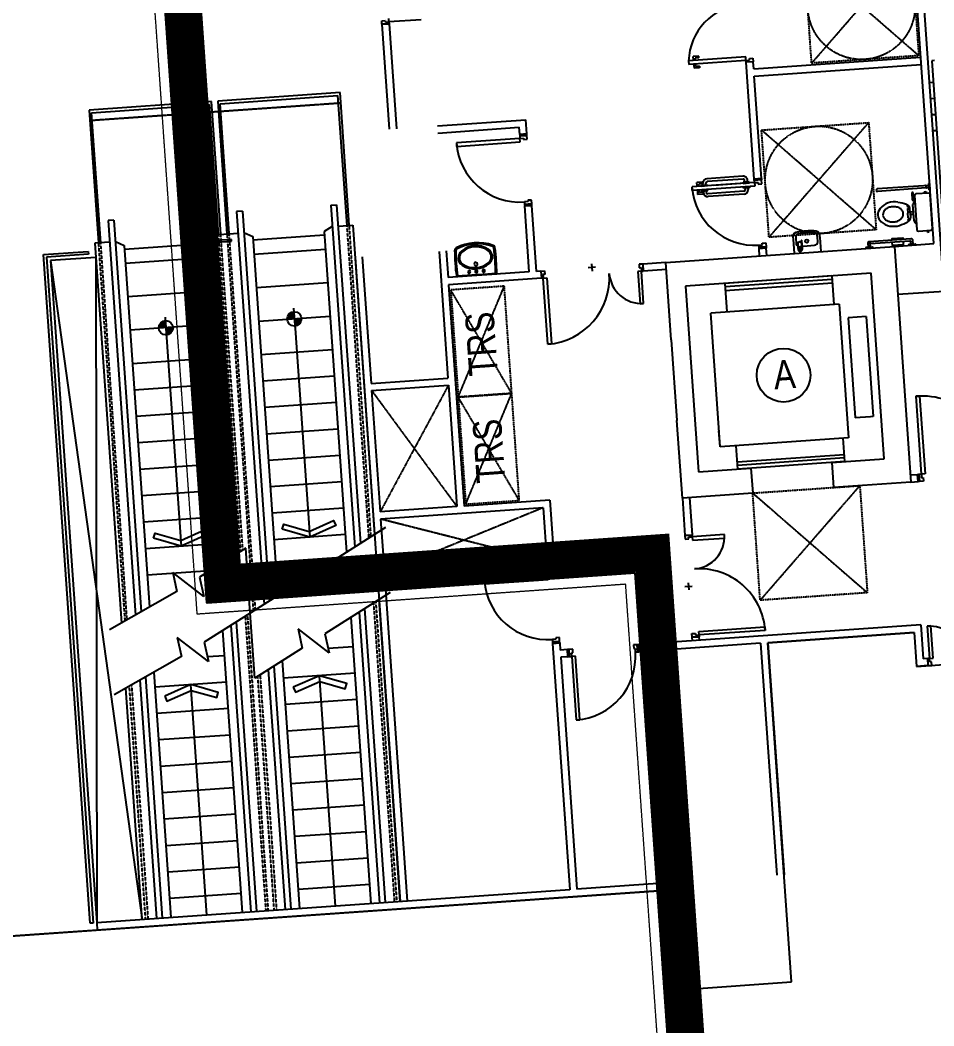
# Model space of a CAD drawing. Header units: millimetres. Extents: x 306 to 836129804, y -168137 to 818603917.
# Drawn here: x 834633962 to 834646727, y 818099318 to 818113368 of the extents above; entities that cross this region are included whole.
import ezdxf
from ezdxf.enums import TextEntityAlignment as Align

# ---------------------------------------------------------------- set-up
doc = ezdxf.new("R2010")
doc.units = ezdxf.units.MM
doc.header["$LTSCALE"] = 3
for name, pattern in [('B0701', [2.34375, 1.5625, -0.78125]), ('CENTER', [2, 1.25, -0.25, 0.25, -0.25]), ('Hidden 2', [2.3813, 1.5875, -0.7938]), ('XRF-AR1922-P-5F-FLR-N$0$CENTER', [2, 1.25, -0.25, 0.25, -0.25]), ('XRF-AR1922-P-5F-FLR-N$0$XRE-AR00-TYP-N$0$DASHED2', [0.375, 0.25, -0.125])]:
    doc.linetypes.add(name, pattern=pattern)
doc.layers.get('Defpoints').update_dxf_attribs({"color": 32})
doc.layers.add('22INWA-a', color=6, linetype='CENTER')
doc.layers.add('_P29', color=251, linetype='Continuous')
doc.layers.add('UAJ-22INWA-bw', color=251, linetype='Continuous', lineweight=35)
doc.layers.add('UAJ-28STRU-y', color=251, linetype='B0701', lineweight=9)
doc.styles.add('16085_1-300', font='ARIALN.TTF')
doc.styles.add('XRF-AR1922-P-5F-FLR-N$0$Arial', font='arial.ttf', dxfattribs={"width": 0.8, "height": 491.766467})

# ---------------------------------------------------------------- blocks, each defined once
blk = doc.blocks.new('P29')
at = {"layer": 'Defpoints', "transparency": 16777216}
h = blk.add_hatch(color=256, dxfattribs=at)
edge = h.paths.add_edge_path(flags=0)
edge.add_line((835146643, 818168813), (835146636, 818168913))
edge.add_arc((835146643, 818168813), 100, 453.9989, 543.9989)
edge.add_line((835146544, 818168806), (835146643, 818168813))
h = blk.add_hatch(color=256, dxfattribs=at)
edge = h.paths.add_edge_path(flags=0)
edge.add_line((835144848, 818168688), (835144841, 818168787))
edge.add_arc((835144848, 818168688), 100, 453.9989, 543.9989)
edge.add_line((835144748, 818168681), (835144848, 818168688))
h = blk.add_hatch(color=256, dxfattribs=at)
edge = h.paths.add_edge_path(flags=0)
edge.add_line((835146643, 818168813), (835146650, 818168713))
edge.add_arc((835146643, 818168813), 100, 273.9989, 363.9989)
edge.add_line((835146743, 818168820), (835146643, 818168813))
h = blk.add_hatch(color=256, dxfattribs=at)
edge = h.paths.add_edge_path(flags=0)
edge.add_line((835144848, 818168688), (835144855, 818168588))
edge.add_arc((835144848, 818168688), 100, 273.9989, 363.9989)
edge.add_line((835144947, 818168695), (835144848, 818168688))
at = {"layer": 'Defpoints'}
for p, q in [((835155721, 818169197), (835155081, 818178350)), ((835155574, 818169864), (835155089, 818176797)), ((835147863, 818172978), (835147913, 818172981)), ((835147866, 818172928), (835147863, 818172978)), ((835147913, 818172981), (835147915, 818172956)), ((835147915, 818172956), (835147964, 818172960)), ((835147964, 818172960), (835147961, 818173010)), ((835148413, 818172991), (835147964, 818172960)), ((835147964, 818172960), (835147966, 818172935)), ((835147966, 818172935), (835147866, 818172928)), ((835147866, 818172928), (835147966, 818172935)), ((835147866, 818172928), (835147969, 818171462)), ((835147966, 818172935), (835148069, 818171469)), ((835152948, 818172471), (835152150, 818172416)), ((835152150, 818172416), (835152154, 818172366)), ((835152951, 818172421), (835152154, 818172366)), ((835152291, 818172484), (835152216, 818172478)), ((835152219, 818172433), (835152216, 818172478)), ((835152244, 818172435), (835152219, 818172433)), ((835152245, 818172430), (835152220, 818172428)), ((835152220, 818172421), (835152220, 818172428)), ((835152225, 818172429), (835152224, 818172434)), ((835152240, 818172430), (835152239, 818172435)), ((835152293, 818172459), (835152243, 818172455)), ((835152244, 818172435), (835152243, 818172455)), ((835152245, 818172422), (835152245, 818172430)), ((835152293, 818172459), (835152291, 818172484)), ((835152951, 818172421), (835152948, 818172471)), ((835152951, 818172421), (835153001, 818172425)), ((835152953, 818172397), (835152951, 818172421)), ((835153053, 818172404), (835152953, 818172397)), ((835153067, 818170766), (835152953, 818172397)), ((835152953, 818172397), (835152953, 818172397)), ((835152999, 818172450), (835153049, 818172453)), ((835153001, 818172425), (835152999, 818172450)), ((835153049, 818172453), (835153053, 818172404)), ((835153060, 818172304), (835153053, 818172404)), ((835153060, 818172304), (835155392, 818172467)), ((835155586, 818172421), (835155546, 818172418)), ((835155546, 818172418), (835155791, 818168901)), ((835152224, 818172371), (835152224, 818172363)), ((835152249, 818172364), (835152224, 818172363)), ((835152249, 818172359), (835152225, 818172358)), ((835152225, 818172358), (835152228, 818172313)), ((835152303, 818172318), (835152228, 818172313)), ((835152229, 818172363), (835152230, 818172358)), ((835152244, 818172364), (835152245, 818172359)), ((835152249, 818172372), (835152249, 818172364)), ((835152249, 818172359), (835152251, 818172339)), ((835152301, 818172343), (835152251, 818172339)), ((835152301, 818172343), (835152303, 818172318)), ((835153067, 818172204), (835155399, 818172367)), ((835153167, 818170773), (835153067, 818172204)), ((835155517, 818172115), (835155567, 818172119)), ((835155532, 818171891), (835155582, 818171894)), ((835148642, 818171509), (835149877, 818171595)), ((835149891, 818171396), (835149877, 818171595)), ((835155548, 818171666), (835155598, 818171670)), ((835148649, 818171409), (835149784, 818171489)), ((835149791, 818171389), (835149784, 818171489)), ((835149791, 818171389), (835149891, 818171396)), ((835149791, 818171389), (835149891, 818171396)), ((835149891, 818171396), (835149791, 818171389)), ((835149892, 818171376), (835149891, 818171396)), ((835155564, 818171442), (835155614, 818171445)), ((835149795, 818171334), (835148907, 818171272)), ((835148907, 818171272), (835148910, 818171222)), ((835148910, 818171222), (835149798, 818171284)), ((835149791, 818171389), (835149792, 818171369)), ((835149792, 818171369), (835149892, 818171376)), ((835149892, 818171376), (835149792, 818171369)), ((835149792, 818171369), (835149795, 818171334)), ((835149795, 818171334), (835149845, 818171338)), ((835149798, 818171284), (835149795, 818171334)), ((835149845, 818171338), (835149846, 818171318)), ((835149846, 818171318), (835149896, 818171321)), ((835149896, 818171321), (835149892, 818171376)), ((835153070, 818170716), (835152198, 818170655)), ((835152341, 818170723), (835152266, 818170718)), ((835152269, 818170673), (835152266, 818170718)), ((835152342, 818170698), (835152292, 818170695)), ((835152294, 818170675), (835152292, 818170695)), ((835152342, 818170698), (835152341, 818170723)), ((835152351, 818170682), (835152349, 818170706)), ((835152391, 818170684), (835152389, 818170708)), ((835152909, 818170805), (835152405, 818170770)), ((835152912, 818170765), (835152408, 818170730)), ((835153070, 818170716), (835152501, 818170676)), ((835152996, 818170727), (835152913, 818170721)), ((835152913, 818170721), (835152914, 818170705)), ((835152914, 818170705), (835152998, 818170711)), ((835152935, 818170722), (835152933, 818170746)), ((835152975, 818170725), (835152973, 818170749)), ((835152998, 818170711), (835152996, 818170727)), ((835153167, 818170773), (835153067, 818170766)), ((835153067, 818170766), (835153167, 818170773)), ((835153068, 818170746), (835153067, 818170766)), ((835153168, 818170753), (835153068, 818170746)), ((835153168, 818170753), (835153068, 818170746)), ((835153068, 818170746), (835153070, 818170716)), ((835153070, 818170716), (835153120, 818170719)), ((835153070, 818170716), (835153074, 818170666)), ((835153120, 818170719), (835153122, 818170694)), ((835153122, 818170694), (835153172, 818170698)), ((835153167, 818170773), (835153168, 818170753)), ((835153172, 818170698), (835153168, 818170753)), ((835155515, 818170706), (835155504, 818170706)), ((835155510, 818170616), (835155504, 818170706)), ((835155515, 818170706), (835155522, 818170611)), ((835152201, 818170605), (835152198, 818170655)), ((835153074, 818170666), (835152201, 818170605)), ((835152294, 818170675), (835152269, 818170673)), ((835152294, 818170670), (835152269, 818170668)), ((835152270, 818170660), (835152269, 818170668)), ((835152273, 818170610), (835152274, 818170602)), ((835152274, 818170668), (835152274, 818170673)), ((835152299, 818170604), (835152274, 818170602)), ((835152299, 818170599), (835152274, 818170597)), ((835152274, 818170597), (835152277, 818170552)), ((835152352, 818170557), (835152277, 818170552)), ((835152279, 818170602), (835152279, 818170597)), ((835152289, 818170669), (835152289, 818170674)), ((835152295, 818170662), (835152294, 818170670)), ((835152294, 818170603), (835152294, 818170598)), ((835152298, 818170612), (835152299, 818170604)), ((835152299, 818170599), (835152301, 818170579)), ((835152350, 818170582), (835152301, 818170579)), ((835152329, 818170680), (835152413, 818170686)), ((835152330, 818170664), (835152329, 818170680)), ((835152414, 818170670), (835152330, 818170664)), ((835152417, 818170620), (835152334, 818170614)), ((835152334, 818170614), (835152335, 818170598)), ((835152335, 818170598), (835152419, 818170604)), ((835152350, 818170582), (835152352, 818170557)), ((835152357, 818170600), (835152358, 818170576)), ((835152397, 818170603), (835152398, 818170579)), ((835152413, 818170686), (835152414, 818170670)), ((835152419, 818170604), (835152417, 818170620)), ((835152923, 818170595), (835152420, 818170560)), ((835152926, 818170555), (835152422, 818170520)), ((835152917, 818170655), (835153001, 818170661)), ((835152918, 818170639), (835152917, 818170655)), ((835153002, 818170645), (835152918, 818170639)), ((835152940, 818170641), (835152942, 818170617)), ((835152980, 818170643), (835152982, 818170619)), ((835153001, 818170661), (835153002, 818170645)), ((835155506, 818170678), (835154786, 818170627)), ((835155463, 818170641), (835154787, 818170593)), ((835155289, 818170578), (835155267, 818170576)), ((835155267, 818170576), (835155275, 818170472)), ((835155296, 818170473), (835155289, 818170578)), ((835155504, 818170570), (835155325, 818170558)), ((835155447, 818170588), (835155469, 818170590)), ((835155449, 818170566), (835155447, 818170588)), ((835155465, 818170670), (835155467, 818170646)), ((835155469, 818170590), (835155471, 818170568)), ((835155508, 818170644), (835155473, 818170641)), ((835155510, 818170616), (835155511, 818170610)), ((835155522, 818170611), (835155511, 818170610)), ((835149907, 818170450), (835149857, 818170446)), ((835149857, 818170446), (835149859, 818170411)), ((835149959, 818170418), (835149859, 818170411)), ((835149859, 818170411), (835149959, 818170418)), ((835149955, 818170473), (835149905, 818170470)), ((835149905, 818170470), (835149907, 818170450)), ((835149959, 818170418), (835149955, 818170473)), ((835149960, 818170398), (835149959, 818170418)), ((835154985, 818170442), (835154985, 818170442)), ((835155275, 818170472), (835155296, 818170473)), ((835155299, 818170486), (835155310, 818170487)), ((835155301, 818170462), (835155299, 818170486)), ((835155311, 818170462), (835155301, 818170462)), ((835155306, 818170536), (835155340, 818170058)), ((835155312, 818170452), (835155307, 818170452)), ((835155559, 818170073), (835155526, 818170552)), ((835155532, 818170460), (835155526, 818170544)), ((835149859, 818170411), (835149861, 818170391)), ((835149861, 818170391), (835149960, 818170398)), ((835149861, 818170391), (835149960, 818170398)), ((835149960, 818170398), (835149861, 818170391)), ((835149925, 818169469), (835149861, 818170391)), ((835150025, 818169476), (835149960, 818170398)), ((835155204, 818170399), (835155206, 818170376)), ((835155206, 818170376), (835155217, 818170377)), ((835155218, 818170354), (835155207, 818170353)), ((835155207, 818170353), (835155211, 818170289)), ((835155216, 818170225), (835155211, 818170289)), ((835155217, 818170377), (835155218, 818170354)), ((835155246, 818170292), (835155241, 818170358)), ((835155245, 818170309), (835155292, 818170312)), ((835155246, 818170292), (835155251, 818170226)), ((835155247, 818170274), (835155294, 818170277)), ((835155301, 818170180), (835155285, 818170410)), ((835155227, 818170226), (835155216, 818170225)), ((835155218, 818170202), (835155229, 818170203)), ((835155220, 818170179), (835155218, 818170202)), ((835155229, 818170203), (835155227, 818170226)), ((835155328, 818170142), (835155334, 818170142)), ((835155559, 818170081), (835155553, 818170165)), ((835155361, 818170039), (835155541, 818170052)), ((835155485, 818170048), (835155487, 818170026)), ((835155487, 818170026), (835155509, 818170027)), ((835155509, 818170027), (835155507, 818170049)), ((835153180, 818169871), (835153229, 818169875)), ((835153181, 818169846), (835153180, 818169871)), ((835153229, 818169875), (835153233, 818169820)), ((835153615, 818169926), (835153613, 818169954)), ((835153629, 818169727), (835153615, 818169926)), ((835153647, 818169934), (835153651, 818169870)), ((835153683, 818169840), (835153681, 818169869)), ((835153723, 818169905), (835153729, 818169819)), ((835153740, 818169790), (835153731, 818169906)), ((835153955, 818169891), (835153951, 818169955)), ((835153981, 818169979), (835153983, 818169951)), ((835153983, 818169951), (835153997, 818169753)), ((835154656, 818169874), (835154660, 818169816)), ((835155254, 818169931), (835154672, 818169891)), ((835154691, 818169818), (835154687, 818169876)), ((835154688, 818169864), (835155242, 818169902)), ((835155025, 818169825), (835155574, 818169864)), ((835155259, 818169858), (835155257, 818169889)), ((835155287, 818169859), (835155284, 818169905)), ((835143139, 818169711), (835143764, 818169755)), ((835143792, 818160369), (835143139, 818169711)), ((835143766, 818169715), (835143182, 818169674)), ((835143764, 818169755), (835143766, 818169715)), ((835148664, 818169756), (835148788, 818167986)), ((835148764, 818169763), (835148790, 818169389)), ((835151833, 818169602), (835155025, 818169825)), ((835153131, 818169843), (835153181, 818169846)), ((835153134, 818169813), (835153131, 818169843)), ((835153233, 818169820), (835153134, 818169813)), ((835153134, 818169813), (835153233, 818169820)), ((835153135, 818169793), (835153134, 818169813)), ((835153235, 818169800), (835153135, 818169793)), ((835153235, 818169800), (835153135, 818169793)), ((835153142, 818169693), (835153135, 818169793)), ((835153233, 818169820), (835153235, 818169800)), ((835153242, 818169700), (835153235, 818169800)), ((835153698, 818169811), (835153699, 818169798)), ((835153699, 818169798), (835153700, 818169786)), ((835153714, 818169817), (835153707, 818169817)), ((835153721, 818169815), (835153714, 818169817)), ((835153720, 818169788), (835153718, 818169813)), ((835153737, 818169829), (835153806, 818169833)), ((835153740, 818169789), (835153740, 818169790)), ((835153806, 818169833), (835153909, 818169841)), ((835155025, 818169825), (835155255, 818166533)), ((835155061, 818169841), (835155062, 818169828)), ((835155087, 818169842), (835155088, 818169830)), ((835143182, 818169674), (835143832, 818160372)), ((835147492, 818169674), (835148122, 818160671)), ((835147592, 818169681), (835147716, 818167911)), ((835150795, 818169580), (835150801, 818169480)), ((835151509, 818169579), (835151459, 818169576)), ((835151459, 818169576), (835151462, 818169526)), ((835151833, 818169602), (835151509, 818169579)), ((835151509, 818169579), (835151516, 818169480)), ((835151509, 818169579), (835151516, 818169480)), ((835151909, 818168520), (835151833, 818169602)), ((835149925, 818169469), (835148790, 818169389)), ((835149471, 818169437), (835148908, 818169398)), ((835148924, 818169412), (835149188, 818169430)), ((835149188, 818169430), (835149453, 818169449)), ((835149454, 818169444), (835149189, 818169426)), ((835149454, 818169436), (835149453, 818169449)), ((835149464, 818169449), (835149465, 818169436)), ((835149471, 818169437), (835149470, 818169450)), ((835150087, 818169480), (835150025, 818169476)), ((835150087, 818169480), (835150137, 818169483)), ((835150087, 818169480), (835150094, 818169380)), ((835150087, 818169480), (835150094, 818169380)), ((835150141, 818169434), (835150116, 818169432)), ((835150116, 818169432), (835150119, 818169382)), ((835150137, 818169483), (835150141, 818169434)), ((835150848, 818169533), (835150748, 818169526)), ((835151491, 818169478), (835151441, 818169474)), ((835151441, 818169474), (835151472, 818169025)), ((835151462, 818169526), (835151487, 818169528)), ((835151487, 818169528), (835151491, 818169478)), ((835151491, 818169478), (835151516, 818169480)), ((835151522, 818169029), (835151491, 818169478)), ((835151840, 818169502), (835151516, 818169480)), ((835154700, 818169452), (835152107, 818169270)), ((835154882, 818166858), (835154700, 818169452)), ((835150094, 818169380), (835148797, 818169290)), ((835148797, 818169290), (835149014, 818166197)), ((835148907, 818169410), (835148908, 818169398)), ((835148914, 818169398), (835148913, 818169411)), ((835149189, 818169426), (835148924, 818169407)), ((835148924, 818169412), (835148925, 818169399)), ((835150119, 818169382), (835150094, 818169380)), ((835150119, 818169382), (835150169, 818169385)), ((835150184, 818168459), (835150119, 818169382)), ((835150169, 818169385), (835150234, 818168463)), ((835154152, 818169413), (835152655, 818169309)), ((835152655, 818169309), (835152683, 818168910)), ((835154155, 818169363), (835152659, 818169259)), ((835152662, 818169209), (835154159, 818169314)), ((835154152, 818169413), (835154180, 818169014)), ((835152107, 818169270), (835152288, 818166677)), ((835155721, 818169197), (835155072, 818169152)), ((835151472, 818169025), (835151522, 818169029)), ((835154254, 818169019), (835152459, 818168894)), ((835154254, 818169019), (835154385, 818167149)), ((835152590, 818167024), (835152459, 818168894)), ((835154630, 818168845), (835154381, 818168828)), ((835154381, 818168828), (835154478, 818167431)), ((835154630, 818168845), (835154728, 818167449)), ((835150234, 818168463), (835150184, 818168459)), ((835151909, 818168520), (835151909, 818168520)), ((835151909, 818168520), (835151987, 818167392)), ((835147716, 818167911), (835148788, 818167986)), ((835147723, 818167811), (835148795, 818167886)), ((835148795, 818167886), (835148914, 818166190)), ((835147723, 818167811), (835147841, 818166115)), ((835155327, 818167731), (835155377, 818167735)), ((835155403, 818166644), (835155327, 818167731)), ((835155377, 818167735), (835155453, 818166647)), ((835152063, 818166310), (835151987, 818167392)), ((835154690, 818167446), (835154478, 818167431)), ((835154728, 818167449), (835154690, 818167446)), ((835152590, 818167024), (835152574, 818167248)), ((835154385, 818167149), (835152590, 818167024)), ((835154333, 818166820), (835154310, 818167144)), ((835152837, 818166715), (835152814, 818167039)), ((835152830, 818166815), (835154326, 818166919)), ((835154330, 818166869), (835152833, 818166765)), ((835154333, 818166820), (835152837, 818166715)), ((835154149, 818166807), (835154882, 818166858)), ((835154149, 818166807), (835154173, 818166458)), ((835152288, 818166677), (835153021, 818166728)), ((835153021, 818166728), (835153046, 818166379)), ((835155248, 818166633), (835155348, 818166640)), ((835155348, 818166640), (835155368, 818166641)), ((835155348, 818166640), (835155355, 818166540)), ((835155348, 818166640), (835155355, 818166540)), ((835155355, 818166540), (835155348, 818166640)), ((835155368, 818166641), (835155403, 818166644)), ((835155368, 818166641), (835155375, 818166542)), ((835155375, 818166542), (835155368, 818166641)), ((835155453, 818166647), (835155403, 818166644)), ((835155403, 818166644), (835155406, 818166594)), ((835155255, 818166533), (835154173, 818166458)), ((835155255, 818166533), (835155355, 818166540)), ((835155375, 818166542), (835155355, 818166540)), ((835155430, 818166545), (835155375, 818166542)), ((835155406, 818166594), (835155426, 818166595)), ((835155426, 818166595), (835155430, 818166545)), ((835153046, 818166379), (835152063, 818166310)), ((835150211, 818166281), (835149014, 818166197)), ((835150211, 818166281), (835150280, 818165283)), ((835152063, 818166310), (835152100, 818165786)), ((835152063, 818166310), (835152100, 818165786)), ((835152163, 818166317), (835152199, 818165793)), ((835152163, 818166317), (835152199, 818165793)), ((835148914, 818166190), (835147841, 818166115)), ((835150118, 818166174), (835147848, 818166015)), ((835150118, 818166174), (835150170, 818165426)), ((835147848, 818166015, 0), (835147901, 818165267, 0)), ((835152199, 818165793), (835152100, 818165786)), ((835152100, 818165786), (835152199, 818165793)), ((835152100, 818165786), (835152103, 818165736)), ((835152201, 818165768), (835152199, 818165793)), ((835152650, 818165800), (835152201, 818165768)), ((835152654, 818165750), (835152650, 818165800)), ((835152103, 818165736), (835152153, 818165740)), ((835152151, 818165765), (835152201, 818165768)), ((835152153, 818165740), (835152151, 818165765)), ((835152201, 818165768), (835152205, 818165719)), ((835152205, 818165719), (835152654, 818165750)), ((835150170, 818165426), (835147901, 818165267)), ((835150177, 818165326), (835147908, 818165167)), ((835150184, 818165221), (835149297, 818165159)), ((835150177, 818165326), (835150181, 818165276)), ((835150181, 818165276), (835150280, 818165283)), ((835150181, 818165276), (835150280, 818165283)), ((835150280, 818165283), (835150181, 818165276)), ((835150181, 818165276), (835150182, 818165256)), ((835150182, 818165256), (835150282, 818165263)), ((835150282, 818165263), (835150182, 818165256)), ((835150182, 818165256), (835150184, 818165221)), ((835150184, 818165221), (835150234, 818165225)), ((835150188, 818165172), (835150184, 818165221)), ((835150234, 818165225), (835150236, 818165205)), ((835150282, 818165263), (835150280, 818165283)), ((835150286, 818165208), (835150282, 818165263)), ((835147908, 818165167, 0), (835148221, 818160678)), ((835149297, 818165159), (835149300, 818165109)), ((835149300, 818165109), (835150188, 818165172)), ((835150236, 818165205), (835150286, 818165208)), ((835152100, 818165072), (835152199, 818165079)), ((835152146, 818165125), (835152153, 818165026)), ((835155395, 818164538), (835151454, 818164263)), ((835152294, 818164447), (835153216, 818164511)), ((835153216, 818164511), (835153220, 818164461)), ((835155395, 818164538), (835155428, 818164064)), ((835155534, 818164523), (835155484, 818164519)), ((835155484, 818164519), (835155515, 818164070)), ((835155565, 818164074), (835155534, 818164523)), ((835152196, 818164415), (835152245, 818164418)), ((835152199, 818164365), (835152196, 818164415)), ((835152299, 818164372), (835152199, 818164365)), ((835152199, 818164365), (835152299, 818164372)), ((835152245, 818164418), (835152247, 818164393)), ((835152247, 818164393), (835152297, 818164397)), ((835152297, 818164397), (835152294, 818164447)), ((835153220, 818164461), (835152297, 818164397)), ((835152297, 818164397), (835152299, 818164372)), ((835152302, 818164322, 0), (835152299, 818164372)), ((835152302, 818164322, 0), (835152299, 818164372)), ((835155302, 818164431, 0), (835153257, 818164288, 0)), ((835153257, 818164288), (835155302, 818164431)), ((835155302, 818164431), (835155335, 818163958)), ((835155302, 818164431), (835155335, 818163958)), ((835150296, 818164337), (835150247, 818164334)), ((835150247, 818164334), (835150249, 818164299)), ((835150349, 818164306), (835150249, 818164299)), ((835150249, 818164299), (835150349, 818164306)), ((835150249, 818164299), (835150250, 818164279)), ((835150250, 818164279), (835150350, 818164286)), ((835150250, 818164279), (835150350, 818164286)), ((835150350, 818164286), (835150250, 818164279)), ((835150250, 818164279), (835150491, 818160837)), ((835150345, 818164361), (835150295, 818164357)), ((835150295, 818164357), (835150296, 818164337)), ((835150349, 818164306), (835150345, 818164361)), ((835150350, 818164286), (835150349, 818164306)), ((835150350, 818164286), (835150357, 818164186)), ((835151434, 818164261), (835151380, 818164257)), ((835151380, 818164257), (835151383, 818164208)), ((835151454, 818164263), (835151434, 818164261)), ((835151434, 818164261), (835151441, 818164161)), ((835151441, 818164161), (835151434, 818164261)), ((835151461, 818164163), (835151454, 818164263)), ((835151461, 818164163), (835151454, 818164263)), ((835151454, 818164263), (835151461, 818164163)), ((835153157, 818164281, 0), (835151461, 818164163, 0)), ((835152203, 818164315, 0), (835152199, 818164365)), ((835152203, 818164315, 0), (835152199, 818164365)), ((835153157, 818164281, 0), (835153384, 818161039)), ((835153257, 818164288, 0), (835153484, 818161046)), ((835153588, 818159550), (835153257, 818164288)), ((835155335, 818163958), (835159849, 818164273)), ((835150457, 818164193), (835150357, 818164186)), ((835150464, 818164093, 0), (835150364, 818164086, 0)), ((835150477, 818164194), (835150457, 818164193)), ((835150464, 818164093), (835150457, 818164193)), ((835150464, 818164093), (835150457, 818164193)), ((835150457, 818164193), (835150464, 818164093)), ((835150464, 818164093), (835150484, 818164095)), ((835150532, 818164198), (835150477, 818164194)), ((835150484, 818164095), (835150477, 818164194)), ((835150477, 818164194), (835150484, 818164095)), ((835150484, 818164095), (835150519, 818164097)), ((835150515, 818164147), (835150535, 818164148)), ((835150519, 818164097), (835150515, 818164147)), ((835150569, 818164100), (835150519, 818164097)), ((835150519, 818164097), (835150581, 818163209)), ((835150535, 818164148), (835150532, 818164198)), ((835150631, 818163213), (835150569, 818164100)), ((835151383, 818164208), (835151403, 818164209)), ((835151403, 818164209), (835151406, 818164159)), ((835151406, 818164159), (835151441, 818164161)), ((835151441, 818164161), (835151461, 818164163)), ((835150364, 818164086), (835150591, 818160844)), ((835155497, 818163969), (835155335, 818163958)), ((835155490, 818164069), (835155428, 818164064)), ((835155515, 818164070), (835155490, 818164069)), ((835155497, 818163969), (835155490, 818164069)), ((835155497, 818163969), (835155490, 818164069)), ((835155497, 818163969), (835155547, 818163972)), ((835155515, 818164070), (835155565, 818164074)), ((835155519, 818164021), (835155515, 818164070)), ((835155544, 818164022), (835155519, 818164021)), ((835155547, 818163972), (835155544, 818164022)), ((835150581, 818163209), (835150631, 818163213)), ((835151987, 818160942), (835150591, 818160844)), ((835140422, 818160033), (835151994, 818160842)), ((835150491, 818160837), (835143882, 818160375)), ((835151994, 818160842), (835143889, 818160275)), ((835151994, 818160842), (835152092, 818159445)), ((835143832, 818160372), (835143792, 818160369)), ((835143882, 818160375), (835143889, 818160275)), ((835152092, 818159445), (835153588, 818159550))]:
    blk.add_line(p, q, dxfattribs=at)
at = {"layer": 'Defpoints', "linetype": 'XRF-AR1922-P-5F-FLR-N$0$XRE-AR00-TYP-N$0$DASHED2'}
for p, q in [((835155261, 818173986), (835153869, 818172385)), ((835155261, 818173986), (835155365, 818172490)), ((835155365, 818172490), (835153764, 818173882)), ((835153869, 818172385), (835153764, 818173882)), ((835155365, 818172490), (835153869, 818172385)), ((835153169, 818171450), (835154666, 818171554)), ((835153274, 818169953), (835154666, 818171554)), ((835154666, 818171554), (835154770, 818170058)), ((835154770, 818170058), (835153169, 818171450)), ((835153274, 818169953), (835153169, 818171450)), ((835154770, 818170058), (835153274, 818169953)), ((835149576, 818169269), (835148828, 818169217)), ((835148828, 818169217), (835148932, 818167720)), ((835149680, 818167772), (835148828, 818169217)), ((835148932, 818167720), (835149576, 818169269)), ((835149680, 818167772), (835149576, 818169269)), ((835148932, 818167720), (835149680, 818167772)), ((835149680, 818167772), (835148932, 818167720)), ((835149037, 818166224), (835149680, 818167772)), ((835149785, 818166276), (835149680, 818167772)), ((835148932, 818167720), (835149037, 818166224)), ((835149785, 818166276), (835148932, 818167720)), ((835153046, 818166379), (835154542, 818166483)), ((835154542, 818166483), (835153150, 818164882)), ((835154542, 818166483), (835154647, 818164987)), ((835153046, 818166379), (835154647, 818164987)), ((835153150, 818164882), (835153046, 818166379)), ((835149037, 818166224), (835149785, 818166276)), ((835154647, 818164987), (835153150, 818164882))]:
    blk.add_line(p, q, dxfattribs=at)
at = {"layer": 'Defpoints', "transparency": 16777216}
for p, q in [((835147281, 818171975), (835145572, 818171856)), ((835147411, 818170120), (835147281, 818171975)), ((835145486, 818171850), (835143776, 818171730)), ((835145615, 818169994), (835145486, 818171850)), ((835145572, 818171856), (835145701, 818170000)), ((835145606, 818171818), (835147252, 818171933)), ((835145733, 818170003), (835145606, 818171818)), ((835147379, 818170118), (835147252, 818171933)), ((835143776, 818171730), (835143906, 818169875)), ((835143811, 818171693), (835145457, 818171808)), ((835143938, 818169877), (835143811, 818171693)), ((835145584, 818169992), (835145457, 818171808)), ((835145358, 818170277), (835145438, 818170283)), ((835145358, 818170277), (835145696, 818165441)), ((835145438, 818170283), (835145773, 818165489)), ((835145917, 818170316), (835145837, 818170311)), ((835145837, 818170311), (835146220, 818164824)), ((835145917, 818170316), (835146297, 818164873)), ((835147154, 818170403), (835147234, 818170408)), ((835147154, 818170403), (835147488, 818165625)), ((835147234, 818170408), (835147565, 818165674)), ((835144121, 818170191), (835144041, 818170185)), ((835144041, 818170185), (835144426, 818164675)), ((835144121, 818170191), (835144504, 818164719)), ((835145459, 818169983), (835145858, 818170011)), ((835145939, 818170017), (835146062, 818169962)), ((835147173, 818170103), (835147059, 818170031)), ((835147059, 818170031), (835147373, 818165552)), ((835147254, 818170109), (835147461, 818170123)), ((835147461, 818170123), (835147763, 818165799)), ((835144062, 818169886), (835143856, 818169871)), ((835143856, 818169871), (835144227, 818164562)), ((835144144, 818169892), (835144266, 818169836)), ((835144270, 818169786), (835145267, 818169856)), ((835145377, 818169978), (835145264, 818169906)), ((835145264, 818169906), (835145581, 818165368)), ((835145764, 818169920), (835145565, 818169906)), ((835145565, 818169906), (835145566, 818169886)), ((835145566, 818169886), (835145765, 818169900)), ((835145765, 818169900), (835145764, 818169920)), ((835146062, 818169962), (835146412, 818164946)), ((835146062, 818169962), (835146412, 818164946)), ((835147063, 818169982), (835146065, 818169912)), ((835144266, 818169836), (835144619, 818164785)), ((835144266, 818169836), (835144619, 818164785)), ((835147077, 818169781), (835146079, 818169711)), ((835145281, 818169655), (835144284, 818169586)), ((835147110, 818169315), (835146112, 818169245)), ((835145314, 818169189), (835144316, 818169119)), ((835146633, 818168963), (835146654, 818168662)), ((835144837, 818168837), (835144858, 818168536)), ((835147142, 818168848), (835146145, 818168778)), ((835146643, 818168813), (835146857, 818165763)), ((835145347, 818168723), (835144349, 818168653)), ((835144848, 818168688), (835145061, 818165637)), ((835147175, 818168382), (835146177, 818168312)), ((835145379, 818168256), (835144382, 818168186)), ((835145405, 818167887), (835144407, 818167817)), ((835147201, 818168012), (835146203, 818167943)), ((835147226, 818167643), (835146229, 818167574)), ((835145431, 818167518), (835144433, 818167448)), ((835147252, 818167274), (835146255, 818167204)), ((835145457, 818167149), (835144459, 818167079)), ((835147278, 818166905), (835146280, 818166835)), ((835145482, 818166780), (835144485, 818166710)), ((835147304, 818166536), (835146306, 818166466)), ((835145508, 818166410), (835144511, 818166341)), ((835147330, 818166167), (835146332, 818166097)), ((835145534, 818166041), (835144536, 818165972)), ((835147355, 818165798), (835146358, 818165728)), ((835147917, 818165896), (835147006, 818165321)), ((835145560, 818165672), (835144562, 818165602)), ((835145965, 818165611), (835145320, 818165203)), ((835146028, 818164703), (835145965, 818165611)), ((835147151, 818165412), (835146384, 818165359)), ((835147065, 818165053), (835146631, 818165388)), ((835146631, 818165388), (835146689, 818165121)), ((835145465, 818165295), (835144588, 818165233)), ((835145379, 818164935), (835144945, 818165271)), ((835144945, 818165271), (835145003, 818165003)), ((835147006, 818165321), (835147065, 818165053)), ((835145320, 818165203), (835145379, 818164935)), ((835146689, 818165121), (835146028, 818164703)), ((835145003, 818165003), (835144063, 818164469)), ((835147980, 818164989), (835147070, 818164413)), ((835148122, 818160671), (835147827, 818164892)), ((835146028, 818164703), (835145384, 818164295)), ((835146092, 818163795), (835146028, 818164703)), ((835147835, 818160651), (835147551, 818164717)), ((835147915, 818160657), (835147628, 818164766)), ((835146040, 818160526), (835145760, 818164533)), ((835146120, 818160532), (835145836, 818164582)), ((835147716, 818160643), (835147436, 818164645)), ((835145920, 818160518), (835145644, 818164460)), ((835147128, 818164145), (835146694, 818164481)), ((835146694, 818164481), (835146753, 818164213)), ((835147070, 818164413), (835147128, 818164145)), ((835145442, 818164028), (835145008, 818164363)), ((835145008, 818164363), (835145067, 818164095)), ((835145384, 818164295), (835145442, 818164028)), ((835147465, 818164232), (835147114, 818164208)), ((835145067, 818164095), (835144126, 818163561)), ((835145669, 818164107), (835145429, 818164090)), ((835146753, 818164213), (835146092, 818163795)), ((835146598, 818160565), (835146361, 818163965)), ((835146718, 818160573), (835146476, 818164038)), ((835146718, 818160573), (835146476, 818164038)), ((835144803, 818160439), (835144567, 818163811)), ((835144923, 818160448), (835144683, 818163877)), ((835144923, 818160448), (835144683, 818163877)), ((835146519, 818160559), (835146284, 818163916)), ((835147491, 818163863), (835146493, 818163793)), ((835147217, 818160608), (835146992, 818163828)), ((835144723, 818160434), (835144490, 818163768)), ((835145695, 818163738), (835144697, 818163668)), ((835145421, 818160483), (835145196, 818163703)), ((835144517, 818160419), (835144290, 818163654)), ((835147516, 818163494), (835146519, 818163424)), ((835145721, 818163368), (835144723, 818163299)), ((835147542, 818163125), (835146545, 818163055)), ((835145747, 818162999), (835144749, 818162930)), ((835147568, 818162756), (835146570, 818162686)), ((835145772, 818162630), (835144775, 818162560)), ((835147594, 818162387), (835146596, 818162317)), ((835145798, 818162261), (835144801, 818162191)), ((835147620, 818162017), (835146622, 818161948)), ((835145824, 818161892), (835144826, 818161822)), ((835147645, 818161648), (835146648, 818161579)), ((835145850, 818161523), (835144852, 818161453)), ((835145876, 818161154), (835144878, 818161084)), ((835147671, 818161279), (835146674, 818161209)), ((835147697, 818160910), (835146699, 818160840)), ((835145901, 818160785), (835144904, 818160715))]:
    blk.add_line(p, q, dxfattribs=at)
at = {"layer": 'Defpoints', "color": 8, "linetype": 'Hidden 2', "ltscale": 0.25}
for q in [(835143786, 818171581), (835147292, 818171826)]:
    blk.add_line((835147292, 818171826), q, dxfattribs=at)
at = {"layer": 'Defpoints', "color": 8, "linetype": 'Hidden 2', "ltscale": 0.05}
for p, q in [((835145893, 818165565), (835145584, 818169992)), ((835145924, 818165585), (835145615, 818169994)), ((835145701, 818170000), (835146070, 818164729)), ((835146100, 818164748), (835145733, 818170003)), ((835147685, 818165750), (835147379, 818170118)), ((835147715, 818165769), (835147411, 818170120)), ((835143906, 818169875), (835144275, 818164590)), ((835144306, 818164607), (835143938, 818169877)), ((835147748, 818164842), (835148040, 818160666)), ((835147779, 818164861), (835148072, 818160668)), ((835145956, 818164657), (835146244, 818160540)), ((835145987, 818164677), (835146276, 818160542)), ((835146362, 818160548), (835146133, 818163821)), ((835146164, 818163841), (835146394, 818160551)), ((835144566, 818160423), (835144339, 818163682)), ((835144369, 818163699), (835144598, 818160425))]:
    blk.add_line(p, q, dxfattribs=at)
at = {"layer": 'Defpoints', "color": 7}
for p, q in [((835143870, 818169672), (835143235, 818169628)), ((835143235, 818169628), (835143882, 818160375))]:
    blk.add_line(p, q, dxfattribs=at)
at = {"layer": 'Defpoints', "ltscale": 0.05}
for p, q in [((835143235, 818169628), (835144517, 818160419)), ((835143870, 818169672), (835143882, 818160375))]:
    blk.add_line(p, q, dxfattribs=at)
at = {"layer": 'Defpoints', "linetype": 'XRF-AR1922-P-5F-FLR-N$0$CENTER', "ltscale": 0.5}
for p, q in [((835148795, 818167886), (835147841, 818166115)), ((835147723, 818167811), (835148914, 818166190)), ((835150118, 818166174, 0), (835147901, 818165267, 0)), ((835150170, 818165426), (835147848, 818166015, 0))]:
    blk.add_line(p, q, dxfattribs=at)
at = {"layer": 'Defpoints', "ltscale": 2}
blk.add_line((835143889, 818160275), (835140422, 818160033), dxfattribs=at)
at = {"layer": 'Defpoints'}
for points in [[(835154994, 818169913), (835154992, 818169936), (835155142, 818169947), (835155144, 818169924)], [(835155146, 818169896), (835155149, 818169847), (835154999, 818169836), (835154996, 818169885)]]:
    blk.add_lwpolyline(points, dxfattribs=at)
for points in [[(835155233, 818169840), (835155232, 818169856), (835155315, 818169861), (835155316, 818169845)], [(835154634, 818169798), (835154633, 818169814), (835154717, 818169820), (835154718, 818169804)]]:
    blk.add_lwpolyline(points, close=True, dxfattribs=at)
at = {"layer": 'Defpoints', "linetype": 'ByBlock', "ltscale": 0.1, "elevation": 0}
for points in [[(835146473, 818165873), (835146494, 818165945), (835146851, 818165842), (835147191, 818165994), (835147221, 818165925), (835146857, 818165763)], [(835144677, 818165747), (835144698, 818165819), (835145055, 818165717), (835145395, 818165868), (835145426, 818165800), (835145061, 818165637)], [(835144832, 818163540), (835144862, 818163472), (835145202, 818163623), (835145559, 818163521), (835145580, 818163593), (835145196, 818163703)]]:
    blk.add_lwpolyline(points, close=True, dxfattribs=at)
at = {"layer": 'Defpoints', "linetype": 'ByBlock', "ltscale": 0.1}
blk.add_lwpolyline([(835146627, 818163666), (835146658, 818163597), (835146997, 818163749), (835147355, 818163646), (835147375, 818163718), (835146992, 818163828)], close=True, dxfattribs=at)
at = {"layer": 'Defpoints', "linetype": 'XRF-AR1922-P-5F-FLR-N$0$XRE-AR00-TYP-N$0$DASHED2'}
for centre in [(835154565, 818173186), (835153970, 818170754)]:
    blk.add_circle(centre, 750, dxfattribs=at)
at = {"layer": 'Defpoints'}
blk.add_circle((835153800, 818169899), 23.6, dxfattribs=at)
at = {"layer": 'Defpoints', "transparency": 16777216}
for centre in [(835146643, 818168813), (835144848, 818168688)]:
    blk.add_circle(centre, 100, dxfattribs=at)
at = {"layer": 'Defpoints', "linetype": 'Continuous'}
blk.add_circle((835153477, 818168025), 375, dxfattribs=at)
at = {"layer": 'Defpoints'}
for centre, radius, start, end in [((835152994, 818172380), 845, 96.7342, 177.5982), ((835149795, 818171334), 890, 183.9989, 273.9989), ((835152409, 818170710), 60, 93.9989, 183.9989), ((835152409, 818170710), 20, 93.9989, 183.9989), ((835152913, 818170745), 60, 3.9989, 93.9989), ((835152913, 818170745), 20, 3.9989, 93.9989), ((835153070, 818170716), 875, 183.9989, 273.9989), ((835152418, 818170580), 60, 183.9989, 273.9989), ((835152418, 818170580), 20, 183.9989, 273.9989), ((835152922, 818170615), 20, 273.9989, 3.9989), ((835152922, 818170615), 60, 273.9989, 3.9989), ((835154787, 818170610), 17, 93.9989, 183.9989), ((835154787, 818170610), 17, 183.9989, 273.9989), ((835155326, 818170538), 20, 93.9989, 183.9989), ((835155461, 818170670), 5, 3.9989, 93.9989), ((835155462, 818170646), 5, 273.9989, 3.9989), ((835155470, 818170670), 5, 93.9989, 183.9989), ((835155472, 818170646), 5, 183.9989, 273.9989), ((835155506, 818170550), 20, 3.9989, 93.9989), ((835155024, 818170184), 262, 78.6755, 139.324), ((835154956, 818169759), 692, 69.8942, 80.0561), ((835155330, 818170413), 44.6, 120.8057, 183.9989), ((835154926, 818170269), 132, 139.6842, 228.3097), ((835154946, 818170269), 80.7, 155.002, 183.9989), ((835154977, 818170255), 115, 130.7717, 155.002), ((835154998, 818170230), 147, 111.1996, 130.7717), ((835155013, 818170190), 190, 93.9989, 111.1996), ((835155013, 818170190), 190, 76.7982, 93.9989), ((835155023, 818170232), 147, 57.2261, 76.7982), ((835155041, 818170260), 115, 32.9959, 57.2261), ((835155069, 818170278), 80.7, 3.9989, 32.9959), ((835155069, 818170278), 80.7, 335.002, 3.9989), ((835155188, 818170393), 17.5, 53.8676, 69.0432), ((835155188, 818170393), 17.5, 21.1069, 53.1321), ((835155183, 818170350), 58.9, 7.4726, 74.4236), ((835155011, 818170366), 261, 228.673, 288.8206), ((835154946, 818170269), 80.7, 183.9989, 212.9959), ((835154974, 818170288), 115, 212.9959, 237.2261), ((835154992, 818170315), 147, 237.2261, 256.7982), ((835155002, 818170357), 190, 256.7982, 273.9989), ((835155002, 818170357), 190, 273.9989, 291.1996), ((835155017, 818170317), 147, 291.1996, 310.7717), ((835154887, 818170780), 693, 287.4546, 298.2492), ((835155039, 818170293), 115, 310.7717, 335.002), ((835155192, 818170225), 58.9, 293.5742, 0.5252), ((835155203, 818170183), 17.5, 316.4742, 346.888), ((835155346, 818170183), 44.6, 183.9989, 247.1921), ((835155360, 818170059), 20, 183.9989, 273.9989), ((835155539, 818170072), 20, 273.9989, 3.9989), ((835149202, 818169232), 645, 70.3248, 117.6687), ((835149202, 818169232), 639, 70.3263, 117.6687), ((835149202, 818169232), 628, 70.3291, 117.6687), ((835154671, 818169875), 15.6, 3.9989, 183.9989), ((835155243, 818169888), 14, 3.9989, 93.9989), ((835155256, 818169903), 28, 3.9989, 93.9989), ((835151589, 818169777), 2707, 180.2189, 187.7824), ((835151589, 818169777), 2701, 180.2135, 187.787), ((835151589, 818169777), 2690, 180.2035, 187.7944), ((835149182, 818169526), 310, 57.7672, 130.2306), ((835149182, 818169526), 294, 57.692, 130.3058), ((835146763, 818169439), 2690, 0.2035, 7.7944), ((835146763, 818169439), 2701, 0.2109, 7.7854), ((835146763, 818169439), 2707, 0.2154, 7.7806), ((835149160, 818169837), 326, 237.5714, 310.4264), ((835149160, 818169837), 309, 237.6497, 310.3481), ((835149084, 818169469), 17.5, 3.9989, 183.9989), ((835150119, 818169382), 925, 273.9989, 3.9989), ((835151491, 818169478), 450, 183.9989, 273.9989), ((835155403, 818166644), 1090, 3.9989, 93.9989), ((835152201, 818165768), 450, 273.9989, 3.9989), ((835152297, 818164397), 925, 3.9989, 93.9989), ((835150184, 818165221), 890, 183.9989, 273.9989), ((835155515, 818164070), 450, 3.9989, 93.9989), ((835150519, 818164097), 890, 273.9989, 3.9989)]:
    blk.add_arc(centre, radius, start, end, dxfattribs=at)
for centre, major_axis, start_param, end_param in [((835148921, 818169769), (-37.8, -9.3), 4.953844, 6.120151), ((835148921, 818169769), (-32.4, -1.4), 5.152517, 6.325967), ((835148921, 818169769), (-21.3, -5.2), 4.953844, 6.145065), ((835149057, 818169664), (0, -124), 3.79697, 5.665959), ((835149057, 818169664), (82.5, -70), 2.92594, 4.794607), ((835149286, 818169680), (-27, -105), 1.016739, 2.885405), ((835149286, 818169680), (-123, -18), 2.181027, 4.050017), ((835149406, 818169803), (-20.3, -9), 2.77251, 3.946023), ((835149406, 818169803), (-32.7, 0), 3.204467, 4.36352), ((835149406, 818169803), (36.7, -13.8), 0.427295, 1.580505), ((835149178, 818169579), (-16.2, -17.4), 2.391092, 5.532684), ((835149178, 818169579), (9.8, -21.6), 4.354587, 7.49618), ((835149084, 818169469), (-17.5, -0.6), 0.034897, 3.17649), ((835149185, 818169476), (16.4, -6.1), 0.427596, 3.569189), ((835149185, 818169476), (-9.7, -14.6), 5.371809, 8.513402), ((835149287, 818169483), (16.5, -6.2), 0.427596, 3.569189), ((835149287, 818169483), (15.3, -8.7), 3.730064, 6.871657)]:
    blk.add_ellipse(centre, major_axis=major_axis, ratio=1, start_param=start_param, end_param=end_param, dxfattribs=at)
for points, knots in [([(835153613, 818169954), (835153613, 818169954), (835153612, 818170000), (835153638, 818170027), (835153684, 818170034)], [0.8, 0.8, 0.8, 0.8, 0.8, 0.9, 0.9, 0.9, 0.9]), ([(835153685, 818170002), (835153685, 818170002), (835153645, 818169995), (835153645, 818169965), (835153647, 818169934)], [0.7, 0.7, 0.7, 0.7, 0.7, 0.8, 0.8, 0.8, 0.8]), ([(835153684, 818170034), (835153684, 818170034), (835153720, 818170039), (835153756, 818170042), (835153792, 818170044)], [0.9, 0.9, 0.9, 0.9, 0.9, 1, 1, 1, 1]), ([(835153794, 818170014), (835153794, 818170014), (835153756, 818170011), (835153717, 818170008), (835153685, 818170002)], [0.6, 0.6, 0.6, 0.6, 0.6, 0.7, 0.7, 0.7, 0.7]), ([(835153903, 818170017), (835153903, 818170017), (835153871, 818170019), (835153832, 818170016), (835153794, 818170014)], [0.5, 0.5, 0.5, 0.5, 0.5, 0.6, 0.6, 0.6, 0.6]), ([(835153899, 818170049), (835153899, 818170049), (835153946, 818170048), (835153976, 818170026), (835153981, 818169979)], [0.1, 0.1, 0.1, 0.1, 0.1, 0.2, 0.2, 0.2, 0.2]), ([(835153951, 818169955), (835153951, 818169955), (835153948, 818169986), (835153944, 818170016), (835153903, 818170017)], [0.4, 0.4, 0.4, 0.4, 0.4, 0.5, 0.5, 0.5, 0.5]), ([(835153651, 818169870), (835153651, 818169870), (835153653, 818169849), (835153665, 818169834), (835153682, 818169829)], [0.9, 0.9, 0.9, 0.9, 0.9, 1, 1, 1, 1]), ([(835153681, 818169869), (835153681, 818169869), (835153680, 818169882), (835153692, 818169892), (835153702, 818169893)], [0.5, 0.5, 0.5, 0.5, 0.5, 0.75, 0.75, 0.75, 0.75]), ([(835153702, 818169893), (835153702, 818169893), (835153711, 818169893), (835153722, 818169888), (835153725, 818169878)], [0.75, 0.75, 0.75, 0.75, 0.75, 1, 1, 1, 1]), ([(835153731, 818169906), (835153731, 818169906), (835153731, 818169910), (835153723, 818169910), (835153723, 818169905)], [0.6, 0.6, 0.6, 0.6, 0.6, 0.7, 0.7, 0.7, 0.7]), ([(835153909, 818169841), (835153909, 818169841), (835153937, 818169843), (835153957, 818169862), (835153955, 818169891)], [0.2, 0.2, 0.2, 0.2, 0.2, 0.3, 0.3, 0.3, 0.3]), ([(835153707, 818169817), (835153707, 818169817), (835153691, 818169816), (835153678, 818169801), (835153679, 818169785)], [0.1, 0.1, 0.1, 0.1, 0.1, 0.2, 0.2, 0.2, 0.2]), ([(835153679, 818169785), (835153679, 818169785), (835153680, 818169768), (835153695, 818169755), (835153712, 818169757)], [0.2, 0.2, 0.2, 0.2, 0.2, 0.3, 0.3, 0.3, 0.3]), ([(835153700, 818169786), (835153700, 818169786), (835153700, 818169781), (835153706, 818169777), (835153711, 818169777)], [0.5, 0.5, 0.5, 0.5, 0.5, 0.6666667, 0.6666667, 0.6666667, 0.6666667]), ([(835153711, 818169777), (835153711, 818169777), (835153716, 818169777), (835153720, 818169782), (835153720, 818169788)], [0.6666667, 0.6666667, 0.6666667, 0.6666667, 0.6666667, 0.8333333, 0.8333333, 0.8333333, 0.8333333]), ([(835153712, 818169757), (835153712, 818169757), (835153728, 818169758), (835153741, 818169772), (835153740, 818169789)], [0.3, 0.3, 0.3, 0.3, 0.3, 0.4, 0.4, 0.4, 0.4]), ([(835153729, 818169819), (835153729, 818169819), (835153730, 818169815), (835153726, 818169813), (835153721, 818169815)], [0.8, 0.8, 0.8, 0.8, 0.8, 0.9, 0.9, 0.9, 0.9])]:
    blk.add_open_spline(points, degree=3, knots=knots, dxfattribs=at)
for points in [[(835153792, 818170044), (835153827, 818170047), (835153863, 818170049), (835153899, 818170049)], [(835153680, 818169796), (835153682, 818169809), (835153682, 818169819), (835153683, 818169840)], [(835153718, 818169813), (835153711, 818169815), (835153705, 818169815), (835153698, 818169811)]]:
    blk.add_open_spline(points, degree=3, dxfattribs=at)
at = {"layer": 'Defpoints', "linetype": 'XRF-AR1922-P-5F-FLR-N$0$XRE-AR00-TYP-N$0$DASHED2', "ltscale": 5, "style": 'XRF-AR1922-P-5F-FLR-N$0$Arial', "width": 0.8}
for p in [(835149256, 818168462), (835149361, 818166966)]:
    blk.add_text('TRS', height=400, rotation=93.9989, dxfattribs=at).set_placement(p, align=Align.MIDDLE_CENTER)
at = {"layer": 'Defpoints', "style": '16085_1-300'}
blk.add_text('A', height=400, rotation=3.9989, dxfattribs=at).set_placement((835153351, 818167827))
blk = doc.blocks.new('3A35X-MAGP-P-ADR-L00-L1')
at = {"layer": '_P29', "ltscale": 0.5}
h = blk.add_hatch(dxfattribs=at)
h.set_pattern_fill('AR-B816C', color=256)
h.set_pattern_definition([(3.9989, (834565005.91, 818125935), (188.53464, 216.87593), [396.875, -9.525]), (3.9989, (834564802.54, 818125930.34), (188.53464, 216.87593), [396.875, -9.525]), (93.9989, (834565005.91, 818125935), (-216.87593, 188.53464), [-212.725, 193.675]), (93.9989, (834564996.4, 818125934.35), (-216.87593, 188.53464), [-212.725, 193.675])])
h.paths.add_polyline_path([(834621219, 818116232), (834621020, 818116218), (834623021, 818087588), (834643981, 818089053), (834642799, 818105929), (834636814, 818105510), (834633872, 818147590), (834618900, 818146544), (834620709, 818120657), (834620909, 818120671), (834620895, 818120870), (834619113, 818146358), (834633687, 818147377), (834636628, 818105297), (834642614, 818105715), (834643768, 818089238), (834623207, 818087801)])
h.paths.add_polyline_path([(834621250, 818115784), (834621263, 818115585), (834621264, 818115585)], flags=16)
at = {"layer": '_P29'}
for points in [[(834620955, 818117143), (834618900, 818146544), (834633872, 818147590), (834636814, 818105510), (834642799, 818105929), (834643982, 818089053), (834623021, 818087588), (834621020, 818116218)], [(834621219, 818116232), (834623207, 818087801), (834643768, 818089238), (834642614, 818105715), (834636628, 818105297), (834633687, 818147377), (834619113, 818146358), (834620895, 818120870), (834621155, 818117157)]]:
    blk.add_lwpolyline(points, dxfattribs=at)

msp = doc.modelspace()

# ---------------------------------------------------------------- linework, layer by layer
at = {"layer": '22INWA-a', "ltscale": 2, "const_width": 500, "flags": 128}
msp.add_lwpolyline([(834645624, 817967960), (834644172, 817967858), (834645624, 817967960), (834648121, 817931878), (834646733, 817931603), (834552250, 817919488), (834509654, 817903227), (834493651, 818132199), (834495221, 818132309), (834492443, 818172005), (834498761, 818180933, 0.103945), (834533697, 818164791, 0.028149), (834560518, 818159716), (834570883, 818156560, 0.012181), (834580152, 818154030, 0.011817), (834589680, 818153626, 0.018959), (834627610, 818154460), (834630540, 818155389), (834633308, 818155581), (834636813, 818105510), (834642798, 818105929), (834646290, 818056051), (834640304, 818055632), (834643398, 818011440), (834641154, 818011283), (834643400, 817979197), (834644172, 817967858)], format="xyb", close=True, dxfattribs=at)
at = {"layer": 'UAJ-22INWA-bw', "ltscale": 0.5}
for p, q in [((834636575, 818105229), (834634021, 818141764)), ((834643435, 818093130), (834642560, 818105647))]:
    msp.add_line(p, q, dxfattribs=at)
for points in [[(834642792, 818105914), (834636807, 818105495), (834634253, 818142031)], [(834642560, 818105647), (834636575, 818105229), (834634021, 818141764)], [(834640293, 818055617), (834646279, 818056036), (834642792, 818105914)], [(834640026, 818055849), (834646012, 818056267), (834642560, 818105647)]]:
    msp.add_lwpolyline(points, dxfattribs=at)
at = {"layer": 'UAJ-28STRU-y'}
for points in [[(834642421, 818105487), (834636436, 818105069), (834633882, 818141604)], [(834639866, 818055988), (834645852, 818056407), (834642421, 818105487)]]:
    msp.add_lwpolyline(points, dxfattribs=at)

# ---------------------------------------------------------------- block references
at = {"rotation": 0.001091446304688521}
msp.add_blockref('3A35X-MAGP-P-ADR-L00-L1', (15584, -15898), dxfattribs=at)
msp.add_blockref('P29', (-508850, -59618))

doc.saveas('drawing.dxf')
